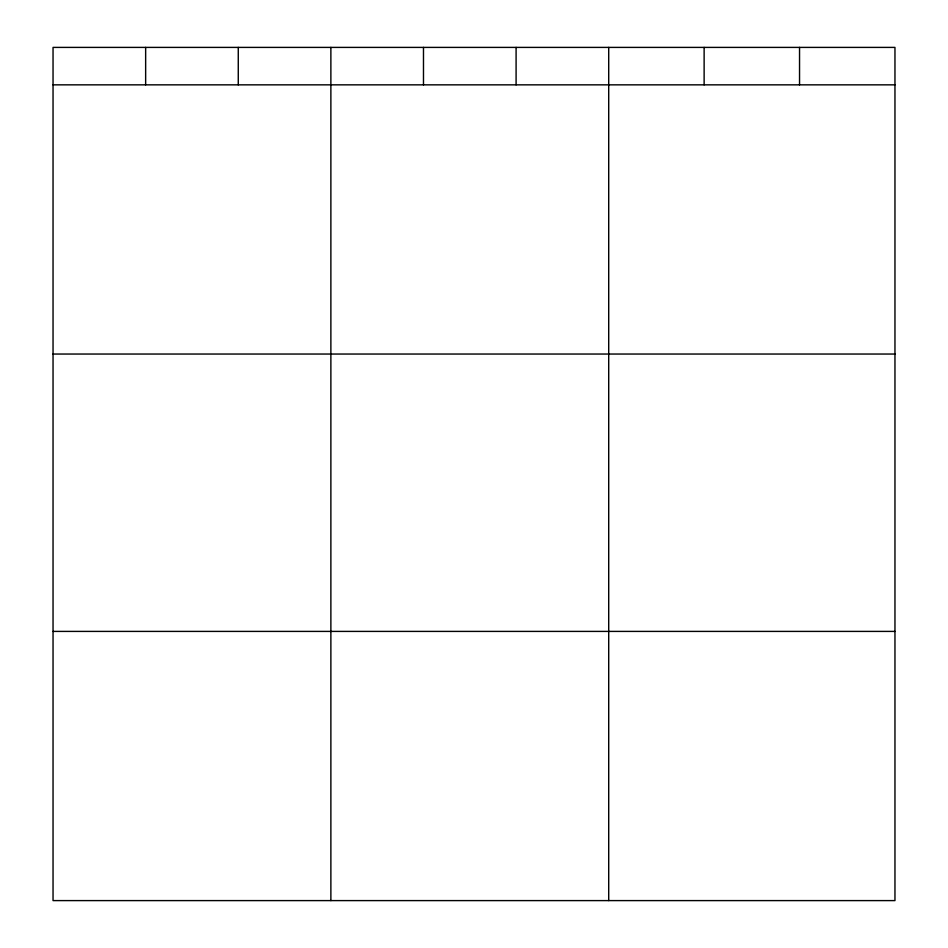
<?xml version="1.0" encoding="UTF-8"?>
<svg xmlns="http://www.w3.org/2000/svg" width="948" height="948" viewBox="0 0 948 948"><rect width="100%" height="100%" fill="white"/><g stroke="black" fill="none" stroke-linecap="round" stroke-linejoin="round"><path stroke-width="1.42" d="M894.959 354.042L894.959 47.4L53.041 47.4L53.041 900.6L894.959 900.6L894.959 354.042L53.041 354.042M53.041 84.846L894.959 84.846M53.041 631.404L894.959 631.404M799.543 47.4L799.543 84.846M704.127 47.4L704.127 84.846M608.711 47.4L608.711 900.6M516.091 47.4L516.091 84.846M423.483 47.4L423.483 84.846M330.876 47.4L330.876 900.6M238.268 47.4L238.268 84.846M145.648 47.4L145.648 84.846"/></g></svg>
